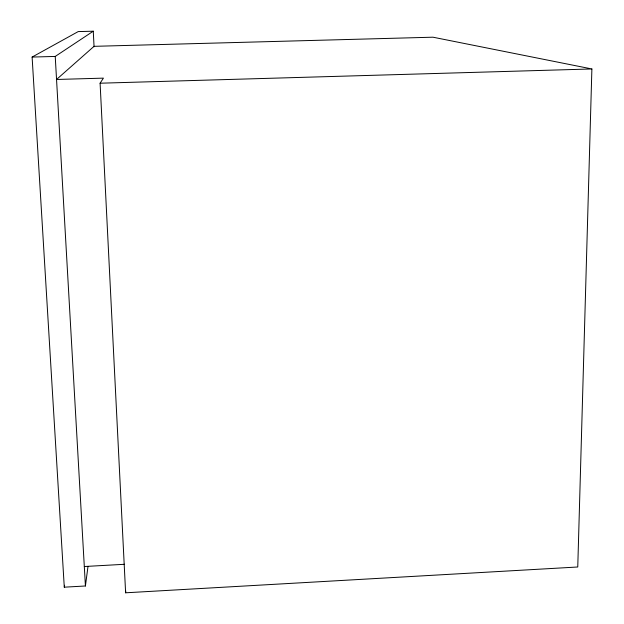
<?xml version="1.0" encoding="UTF-8"?>
<svg xmlns="http://www.w3.org/2000/svg" width="624" height="624" viewBox="0 0 624 624"><rect width="100%" height="100%" fill="white"/><g stroke="black" fill="none" stroke-linecap="round" stroke-linejoin="round"><path stroke-width="0.94" d="M591.887 68.96L577.762 566.99L125.619 592.8L100.097 83.21L103.412 78.133L56.542 79.474L94.037 46.332L432.97 37.198L591.887 68.96L100.097 83.21M125.619 592.8L125.744 590.889M94.06 46.753L93.272 31.2L78.203 31.59L32.113 57.065L64.28 587.184L85.418 585.983L87.968 566.678M64.28 587.184L64.6 585.265M32.113 57.065L55.232 56.433L93.272 31.2M84.31 566.522L124.597 564.283M55.232 56.433L85.418 585.983"/></g></svg>
